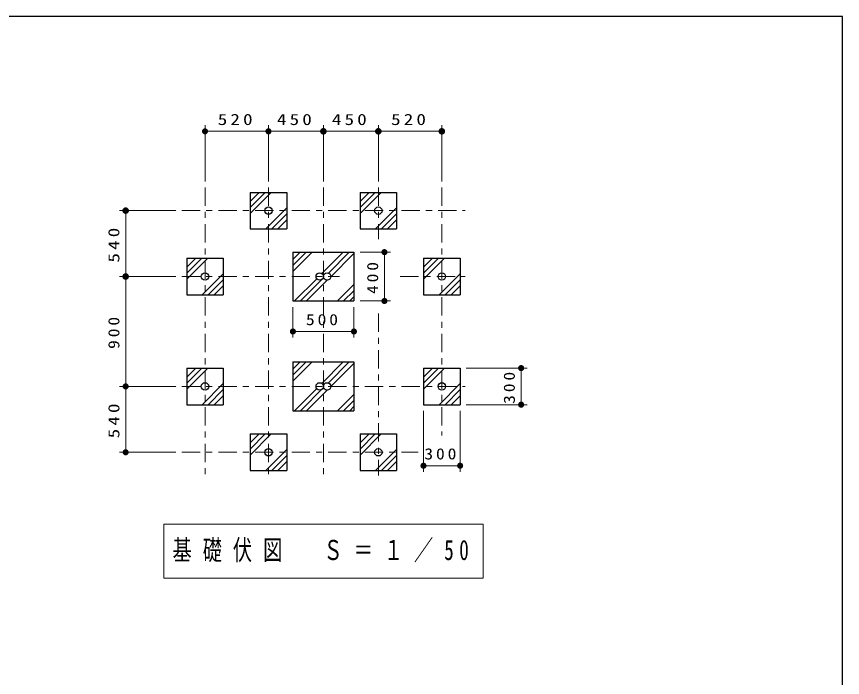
# Model space of a CAD drawing. Units: millimetres on the paper, with parts at other scales. Extents: x -365 to 0, y -5 to 257.
# Drawn here: x -135.3 to 0, y 148.7 to 257 of the extents above; entities that cross this region are included whole.
import ezdxf

# ---------------------------------------------------------------- set-up
doc = ezdxf.new("R2010")
doc.units = ezdxf.units.MM
doc.linetypes.add('USER2', pattern=[6, 3, -1, 1, -1])
doc.layers.add('1_50', color=7, linetype='Continuous', lineweight=13)
doc.layers.add('NAKAMURA図枠', color=7, linetype='Continuous', lineweight=13)
doc.styles.add('ＭＳ ゴシック', font='')
doc.styles.get('ＭＳ ゴシック').set_extended_font_data('MS Gothic')

# ---------------------------------------------------------------- blocks, each defined once
blk = doc.blocks.new('filled_dot')
at = {"color": 0, "linetype": 'Continuous', "lineweight": -2, "const_width": 1.25}
blk.add_lwpolyline([(-0.625, 0, 1), (0.625, 0, 1)], format="xyb", close=True, dxfattribs=at)

msp = doc.modelspace()

# ---------------------------------------------------------------- linework, layer by layer
at = {"layer": '1_50'}
for p, q in [((-104.449, 229.986), (-104.449, 239.186)), ((-104.449, 238.186), (-94.049, 238.186)), ((-94.049, 229.986), (-94.049, 239.186)), ((-94.049, 238.186), (-85.049, 238.186)), ((-85.049, 229.986), (-85.049, 239.186)), ((-85.049, 238.186), (-76.049, 238.186)), ((-76.049, 229.986), (-76.049, 239.186)), ((-76.049, 238.186), (-65.649, 238.186)), ((-65.649, 229.986), (-65.649, 239.186)), ((-97.049, 226.711), (-95.575, 228.186)), ((-97.049, 225.721), (-94.585, 228.186)), ((-97.049, 224.731), (-93.595, 228.186)), ((-79.049, 226.711), (-77.575, 228.186)), ((-79.049, 225.721), (-76.585, 228.186)), ((-79.049, 224.731), (-75.595, 228.186)), ((-109.249, 225.186), (-118.449, 225.186)), ((-117.449, 214.386), (-117.449, 225.186)), ((-94.503, 222.186), (-91.049, 225.64)), ((-76.503, 222.186), (-73.049, 225.64)), ((-93.514, 222.186), (-91.049, 224.65)), ((-92.524, 222.186), (-91.049, 223.66)), ((-75.514, 222.186), (-73.049, 224.65)), ((-74.524, 222.186), (-73.049, 223.66)), ((-90.049, 215.225), (-86.888, 218.386)), ((-90.049, 216.215), (-87.878, 218.386)), ((-90.049, 217.205), (-88.868, 218.386)), ((-85.304, 214.879), (-81.797, 218.386)), ((-84.238, 214.955), (-80.807, 218.386)), ((-83.84, 214.363), (-80.049, 218.154)), ((-79.049, 218.386), (-74.049, 218.386)), ((-75.049, 218.386), (-75.049, 210.386)), ((-107.449, 215.911), (-105.975, 217.386)), ((-107.449, 214.921), (-104.985, 217.386)), ((-107.449, 213.931), (-103.995, 217.386)), ((-68.649, 215.911), (-67.175, 217.386)), ((-68.649, 214.921), (-66.185, 217.386)), ((-68.649, 213.931), (-65.195, 217.386)), ((-109.249, 214.386), (-118.449, 214.386)), ((-117.449, 196.386), (-117.449, 214.386)), ((-104.903, 211.386), (-101.449, 214.84)), ((-103.914, 211.386), (-101.449, 213.85)), ((-89.797, 210.386), (-86.147, 214.035)), ((-88.807, 210.386), (-85.013, 214.18)), ((-66.103, 211.386), (-62.649, 214.84)), ((-65.114, 211.386), (-62.649, 213.85)), ((-102.924, 211.386), (-101.449, 212.86)), ((-87.817, 210.386), (-84.421, 213.781)), ((-82.726, 210.386), (-80.049, 213.063)), ((-64.124, 211.386), (-62.649, 212.86)), ((-81.736, 210.386), (-80.049, 212.073)), ((-80.746, 210.386), (-80.049, 211.083)), ((-79.049, 210.386), (-74.049, 210.386)), ((-90.049, 209.386), (-90.049, 204.386)), ((-80.049, 209.386), (-80.049, 204.386)), ((-80.049, 205.386), (-90.049, 205.386)), ((-90.049, 197.225), (-86.888, 200.386)), ((-90.049, 198.215), (-87.878, 200.386)), ((-90.049, 199.205), (-88.868, 200.386)), ((-85.304, 196.879), (-81.797, 200.386)), ((-84.238, 196.955), (-80.807, 200.386)), ((-107.449, 197.911), (-105.975, 199.386)), ((-107.449, 196.921), (-104.985, 199.386)), ((-107.449, 195.931), (-103.995, 199.386)), ((-83.84, 196.363), (-80.049, 200.154)), ((-68.649, 197.911), (-67.175, 199.386)), ((-68.649, 196.921), (-66.185, 199.386)), ((-68.649, 195.931), (-65.195, 199.386)), ((-61.649, 199.386), (-51.649, 199.386)), ((-52.649, 199.386), (-52.649, 193.386)), ((-109.249, 196.386), (-118.449, 196.386)), ((-117.449, 185.586), (-117.449, 196.386)), ((-104.903, 193.386), (-101.449, 196.84)), ((-66.103, 193.386), (-62.649, 196.84)), ((-103.914, 193.386), (-101.449, 195.85)), ((-89.797, 192.386), (-86.147, 196.035)), ((-88.807, 192.386), (-85.013, 196.18)), ((-87.817, 192.386), (-84.422, 195.781)), ((-82.726, 192.386), (-80.049, 195.063)), ((-65.114, 193.386), (-62.649, 195.85)), ((-102.924, 193.386), (-101.449, 194.86)), ((-81.736, 192.386), (-80.049, 194.073)), ((-64.124, 193.386), (-62.649, 194.86)), ((-80.746, 192.386), (-80.049, 193.083)), ((-68.649, 192.386), (-68.649, 182.386)), ((-62.649, 192.386), (-62.649, 182.386)), ((-61.649, 193.386), (-51.649, 193.386)), ((-97.049, 187.111), (-95.575, 188.586)), ((-97.049, 186.121), (-94.585, 188.586)), ((-97.049, 185.131), (-93.595, 188.586)), ((-79.049, 187.111), (-77.575, 188.586)), ((-79.049, 186.121), (-76.585, 188.586)), ((-79.049, 185.131), (-75.595, 188.586)), ((-109.249, 185.586), (-118.449, 185.586)), ((-94.503, 182.586), (-91.049, 186.04)), ((-76.503, 182.586), (-73.049, 186.04)), ((-93.514, 182.586), (-91.049, 185.05)), ((-92.524, 182.586), (-91.049, 184.06)), ((-75.514, 182.586), (-73.049, 185.05)), ((-74.524, 182.586), (-73.049, 184.06)), ((-62.649, 183.386), (-68.649, 183.386)), ((-111.199, 173.786), (-111.199, 164.986)), ((-58.899, 173.786), (-111.199, 173.786)), ((-58.899, 164.986), (-58.899, 173.786)), ((-111.199, 164.986), (-58.899, 164.986))]:
    msp.add_line(p, q, dxfattribs=at)
at = {"layer": '1_50', "linetype": 'USER2'}
for p, q in [((-104.449, 228.986), (-104.449, 181.786)), ((-94.049, 228.986), (-94.049, 181.786)), ((-85.049, 228.986), (-85.049, 181.786)), ((-76.049, 228.986), (-76.049, 220.537)), ((-65.649, 228.986), (-65.649, 188.353)), ((-108.249, 225.186), (-61.849, 225.186)), ((-108.249, 214.386), (-82.399, 214.386)), ((-72.485, 214.386), (-61.849, 214.386)), ((-76.049, 208.335), (-76.049, 181.786)), ((-108.249, 196.386), (-61.849, 196.386)), ((-108.249, 185.586), (-69.509, 185.586))]:
    msp.add_line(p, q, dxfattribs=at)
at = {"layer": '1_50', "color": 3, "lineweight": 25}
for p, q in [((-97.049, 228.186), (-91.049, 228.186)), ((-97.049, 228.186), (-97.049, 222.186)), ((-91.049, 228.186), (-91.049, 222.186)), ((-79.049, 228.186), (-73.049, 228.186)), ((-79.049, 228.186), (-79.049, 222.186)), ((-73.049, 228.186), (-73.049, 222.186)), ((-97.049, 222.186), (-91.049, 222.186)), ((-79.049, 222.186), (-73.049, 222.186)), ((-90.049, 218.386), (-80.049, 218.386)), ((-90.049, 218.386), (-90.049, 210.386)), ((-80.049, 218.386), (-80.049, 210.386)), ((-80.049, 218.386), (-80.049, 210.386)), ((-107.449, 217.386), (-101.449, 217.386)), ((-107.449, 217.386), (-107.449, 211.386)), ((-101.449, 217.386), (-101.449, 211.386)), ((-68.649, 217.386), (-62.649, 217.386)), ((-68.649, 217.386), (-68.649, 211.386)), ((-62.649, 217.386), (-62.649, 211.386)), ((-107.449, 211.386), (-101.449, 211.386)), ((-68.649, 211.386), (-62.649, 211.386)), ((-90.049, 210.386), (-80.049, 210.386)), ((-90.049, 200.386), (-80.049, 200.386)), ((-90.049, 200.386), (-90.049, 192.386)), ((-80.049, 200.386), (-80.049, 192.386)), ((-107.449, 199.386), (-101.449, 199.386)), ((-107.449, 199.386), (-107.449, 193.386)), ((-101.449, 199.386), (-101.449, 193.386)), ((-68.649, 199.386), (-62.649, 199.386)), ((-68.649, 199.386), (-68.649, 193.386)), ((-62.649, 199.386), (-62.649, 193.386)), ((-107.449, 193.386), (-101.449, 193.386)), ((-90.049, 192.386), (-80.049, 192.386)), ((-68.649, 193.386), (-62.649, 193.386)), ((-97.049, 188.586), (-91.049, 188.586)), ((-97.049, 188.586), (-97.049, 182.586)), ((-91.049, 188.586), (-91.049, 182.586)), ((-79.049, 188.586), (-73.049, 188.586)), ((-79.049, 188.586), (-79.049, 182.586)), ((-73.049, 188.586), (-73.049, 182.586)), ((-97.049, 182.586), (-91.049, 182.586)), ((-79.049, 182.586), (-73.049, 182.586))]:
    msp.add_line(p, q, dxfattribs=at)
for centre in [(-94.049, 225.186), (-76.049, 225.186), (-104.449, 214.386), (-85.654, 214.386), (-84.444, 214.386), (-65.649, 214.386), (-104.449, 196.386), (-85.654, 196.386), (-84.444, 196.386), (-65.649, 196.386), (-94.049, 185.586), (-76.049, 185.586)]:
    msp.add_circle(centre, 0.605, dxfattribs=at)
at = {"layer": 'NAKAMURA図枠', "color": 20, "lineweight": 25}
for p, q in [((0, 257), (-365, 257)), ((0, 0), (0, 257))]:
    msp.add_line(p, q, dxfattribs=at)

# ---------------------------------------------------------------- block references
at = {"layer": '1_50', "xscale": 0.4, "yscale": 0.4}
for p in [(-104.449, 238.186), (-90.049, 205.386), (-68.649, 183.386)]:
    msp.add_blockref('filled_dot', p, dxfattribs=at)
at = {"layer": '1_50'}
for p, xscale, yscale, rotation in [((-94.049, 238.186), 0.4, 0.4, 180), ((-85.049, 238.186), 0.431, 0.431, 180), ((-76.049, 238.186), 0.431, 0.431, 180), ((-65.649, 238.186), 0.431, 0.431, 180), ((-117.449, 225.186), 0.431, 0.431, 270), ((-75.049, 218.386), 0.4, 0.4, 270), ((-117.449, 214.386), 0.431, 0.431, 270), ((-75.049, 210.386), 0.4, 0.4, 90), ((-80.049, 205.386), 0.4, 0.4, 180), ((-52.649, 199.386), 0.4, 0.4, 270), ((-117.449, 196.386), 0.4, 0.4, 270), ((-52.649, 193.386), 0.4, 0.4, 90), ((-117.449, 185.586), 0.4, 0.4, 90), ((-62.649, 183.386), 0.4, 0.4, 180)]:
    msp.add_blockref('filled_dot', p, dxfattribs=dict(at, xscale=xscale, yscale=yscale, rotation=rotation))

# ---------------------------------------------------------------- texts
at = {"layer": '1_50', "style": 'ＭＳ ゴシック'}
for s, insert, char_height, attachment_point in [('\\T1.33;\\W1.25;520', (-99.249, 239.186), 1.833, 8), ('\\T1.33;\\W1.25;450', (-89.549, 239.186), 1.833, 8), ('\\T1.33;\\W1.25;450', (-80.549, 239.186), 1.833, 8), ('\\T1.33;\\W1.25;520', (-70.849, 239.186), 1.833, 8), ('\\T1.33;\\W1.15;500', (-85.049, 206.386), 1.833, 8), ('\\T1.33;\\W1.15;300', (-65.649, 184.386), 1.833, 8), ('\\T1.57;\\W0.7;基礎伏図\u3000Ｓ＝１／50', (-85.049, 169.386), 3.299, 5)]:
    msp.add_mtext(s, dxfattribs=dict(at, insert=insert, char_height=char_height, attachment_point=attachment_point))
at = {"layer": '1_50', "char_height": 1.833, "attachment_point": 8, "rotation": 90, "style": 'ＭＳ ゴシック'}
for s, insert in [('\\T1.33;\\W1.25;540', (-118.449, 219.786)), ('\\T1.33;\\W1.15;400', (-76.049, 214.386)), ('\\T1.33;\\W1.15;900', (-118.449, 205.386)), ('\\T1.33;\\W1.15;300', (-53.649, 196.386)), ('\\T1.33;\\W1.25;540', (-118.449, 190.986))]:
    msp.add_mtext(s, dxfattribs=dict(at, insert=insert))

doc.saveas('drawing.dxf')
